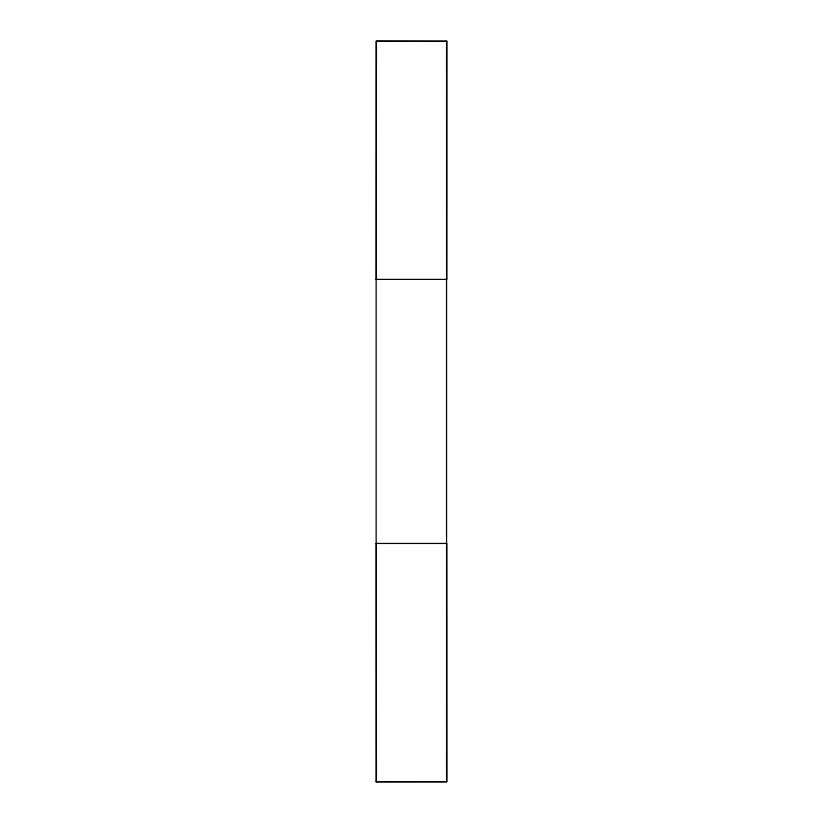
<?xml version="1.0" encoding="UTF-8"?>
<svg xmlns="http://www.w3.org/2000/svg" width="823" height="823" viewBox="0 0 823 823"><rect width="100%" height="100%" fill="white"/><g stroke="black" fill="none" stroke-linecap="round" stroke-linejoin="round"><path stroke-width="1.23" d="M376.337 279.409L376.43 41.15L446.858 41.212L446.766 279.429M446.57 41.304L376.142 41.212L376.142 781.788M376.142 279.388L446.57 279.388M376.142 543.447L446.57 543.447M376.142 781.696L446.57 781.696M446.858 781.788L446.766 543.571M376.337 543.591L376.43 781.85L446.57 781.788L446.57 41.212"/></g></svg>
